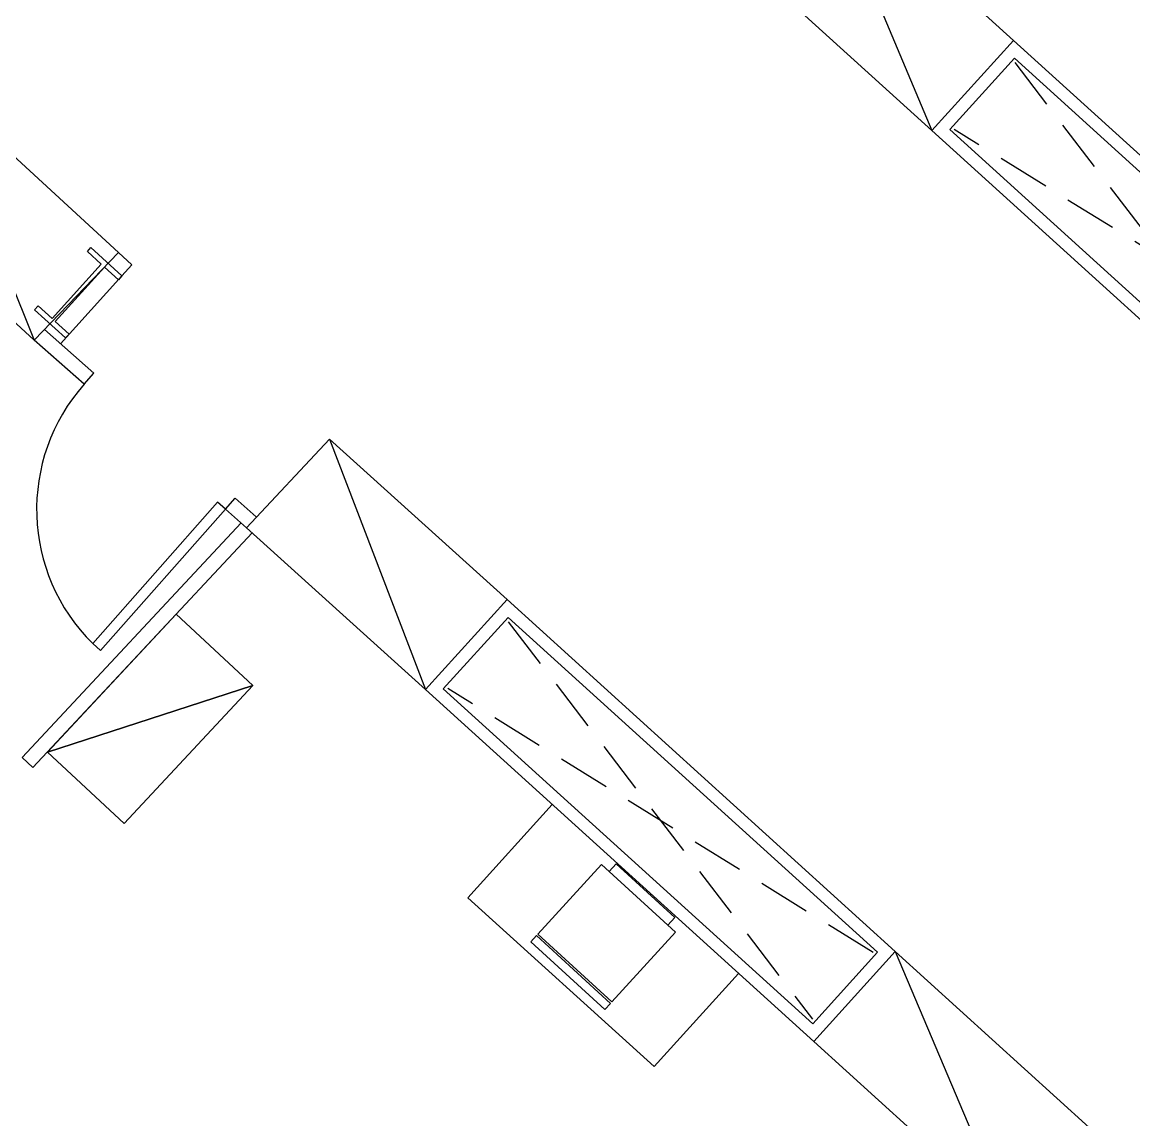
# Model space of a CAD drawing. Extents: x -1.7 to 87, y -33.6 to 19.
# Drawn here: x 68.38 to 73.68, y -17.59 to -12.35 of the extents above; entities that cross this region are included whole.
import ezdxf

# ---------------------------------------------------------------- set-up
doc = ezdxf.new("R2010")
doc.units = 0
doc.linetypes.add('HIDDEN', pattern=[0.375, 0.25, -0.125])
for name, color, linetype in [('AR-ARMÁRIOS', 2, 'Continuous'), ('AR-DIV', 2, 'Continuous'), ('AR-EST', 4, 'Continuous'), ('AR-MOB', 2, 'Continuous'), ('AR-POR', 1, 'Continuous'), ('AR-PRJ', 1, 'HIDDEN')]:
    doc.layers.add(name, color=color, linetype=linetype)

# ---------------------------------------------------------------- blocks, each defined once
blk = doc.blocks.new('geladeira')
at = {"color": 2}
for p, q in [((0.05, -0.24), (0.05, 0.24)), ((0.5, 0.24), (0.05, 0.24)), ((0.55, 0.24), (0.51, 0.24)), ((0.55, -0.24), (0.55, 0.24)), ((0.5, -0.24), (0.05, -0.24)), ((0.55, -0.24), (0.51, -0.24))]:
    blk.add_line(p, q, dxfattribs=at)
at = {"color": 1}
for p, q in [((0.5, -0.24), (0.5, 0.24)), ((0.51, -0.24), (0.51, 0.24)), ((0, -0.19), (0, 0.19)), ((0.05, 0.19), (0, 0.19)), ((0.05, -0.19), (0, -0.19))]:
    blk.add_line(p, q, dxfattribs=at)
blk = doc.blocks.new('armario base 90x50')
at = {"color": 1}
for points in [[(0.25, 0), (-0.25, -0.9), (0.25, -0.9)], [(0.25, 0), (-0.25, 0), (-0.25, -0.9)]]:
    blk.add_lwpolyline(points, close=True, dxfattribs=at)
at = {"color": 2}
blk.add_lwpolyline([(-0.25, -0.9), (0.25, -0.9), (0.25, 0), (-0.25, 0)], close=True, dxfattribs=at)

msp = doc.modelspace()

# ---------------------------------------------------------------- linework, layer by layer
at = {"layer": 'AR-ARMÁRIOS', "color": 1}
msp.add_line((72.1847, -11.5967), (72.7215, -12.8658), dxfattribs=at)
at = {"layer": 'AR-ARMÁRIOS'}
for points in [[(72.7215, -12.8658), (74.5741, -14.5445), (74.9636, -14.1147), (73.111, -12.436)], [(70.3042, -15.5335), (72.1568, -17.2122), (72.5463, -16.7824), (70.6937, -15.1038)], [(72.1568, -17.2122), (73.0831, -18.0516), (73.4725, -17.6218), (72.5463, -16.7824)]]:
    msp.add_lwpolyline(points, dxfattribs=at)
at = {"layer": 'AR-ARMÁRIOS', "color": 1}
for points in [[(73.1152, -12.5208), (72.8063, -12.8617), (74.5699, -14.4598), (74.8788, -14.1189)], [(70.6979, -15.1885), (70.389, -15.5294), (72.1526, -17.1275), (72.4615, -16.7866)]]:
    msp.add_lwpolyline(points, close=True, dxfattribs=at)
at = {"layer": 'AR-ARMÁRIOS'}
for points in [[(68.8385, -13.4482), (67.9307, -12.6127), (67.5413, -13.0426), (68.436, -13.8659)], [(69.4499, -14.7615), (69.8459, -14.3379), (70.6937, -15.1038), (70.3042, -15.5335)]]:
    msp.add_lwpolyline(points, close=True, dxfattribs=at)
at = {"layer": 'AR-ARMÁRIOS', "color": 1}
for points in [[(67.9309, -12.6128), (68.436, -13.8659)], [(69.8459, -14.3379), (70.3042, -15.5335)], [(72.5463, -16.7824), (73.0831, -18.0516)]]:
    msp.add_lwpolyline(points, dxfattribs=at)
at = {"layer": 'AR-DIV'}
for p, q in [((68.7205, -14.0238), (68.4846, -13.8154)), ((68.6742, -14.0763), (68.436, -13.8659)), ((68.6742, -14.0763), (68.7205, -14.0238)), ((69.3487, -14.6721), (69.395, -14.6197)), ((69.4962, -14.709), (69.395, -14.6197)), ((69.4499, -14.7615), (69.3487, -14.6721)), ((68.3791, -15.8578), (69.4236, -14.7383)), ((68.4303, -15.9055), (69.4758, -14.785)), ((68.379, -15.8577), (68.4303, -15.9055))]:
    msp.add_line(p, q, dxfattribs=at)
for points in [[(72.1847, -11.5967), (73.111, -12.436), (72.7215, -12.8658), (71.7952, -12.0265)], [(68.5615, -13.8833), (68.8548, -13.5589), (68.9025, -13.5062), (68.8385, -13.4482)]]:
    msp.add_lwpolyline(points, dxfattribs=at)
at = {"layer": 'AR-EST'}
msp.add_lwpolyline([(68.7066, -13.4246), (68.8548, -13.5589), (68.838, -13.5774), (68.7713, -13.517), (68.5363, -13.7764), (68.603, -13.8368), (68.5862, -13.8553), (68.438, -13.721), (68.4548, -13.7025), (68.5215, -13.7629), (68.7565, -13.5036), (68.6898, -13.4431), (68.7066, -13.4246)], dxfattribs=at)
at = {"layer": 'AR-MOB'}
msp.add_lwpolyline([(70.9093, -16.0818), (70.5064, -16.5265), (71.3957, -17.3322), (71.7986, -16.8876)], dxfattribs=at)
at = {"layer": 'AR-POR'}
msp.add_lwpolyline([(69.3112, -14.639), (68.7154, -15.3135), (68.7528, -15.3466), (69.3487, -14.6721)], close=True, dxfattribs=at)
msp.add_arc((69.3478, -14.6732), 0.9, 138.4552, 225.359, dxfattribs=at)
at = {"layer": 'AR-PRJ', "color": 1}
for p, q in [((73.1162, -12.542), (74.5689, -14.4386)), ((74.8576, -14.1199), (72.8275, -12.8606)), ((70.6989, -15.2097), (72.1516, -17.1063)), ((72.4403, -16.7876), (70.4102, -15.5283))]:
    msp.add_line(p, q, dxfattribs=at)

# ---------------------------------------------------------------- block references
at = {"layer": 'AR-MOB'}
for name, p, rotation in [('armario base 90x50', (69.2964, -15.3437), 316.9844169645772), ('geladeira', (71.3543, -16.4924), 227.5651778668885)]:
    msp.add_blockref(name, p, dxfattribs=dict(at, rotation=rotation))

doc.saveas('drawing.dxf')
